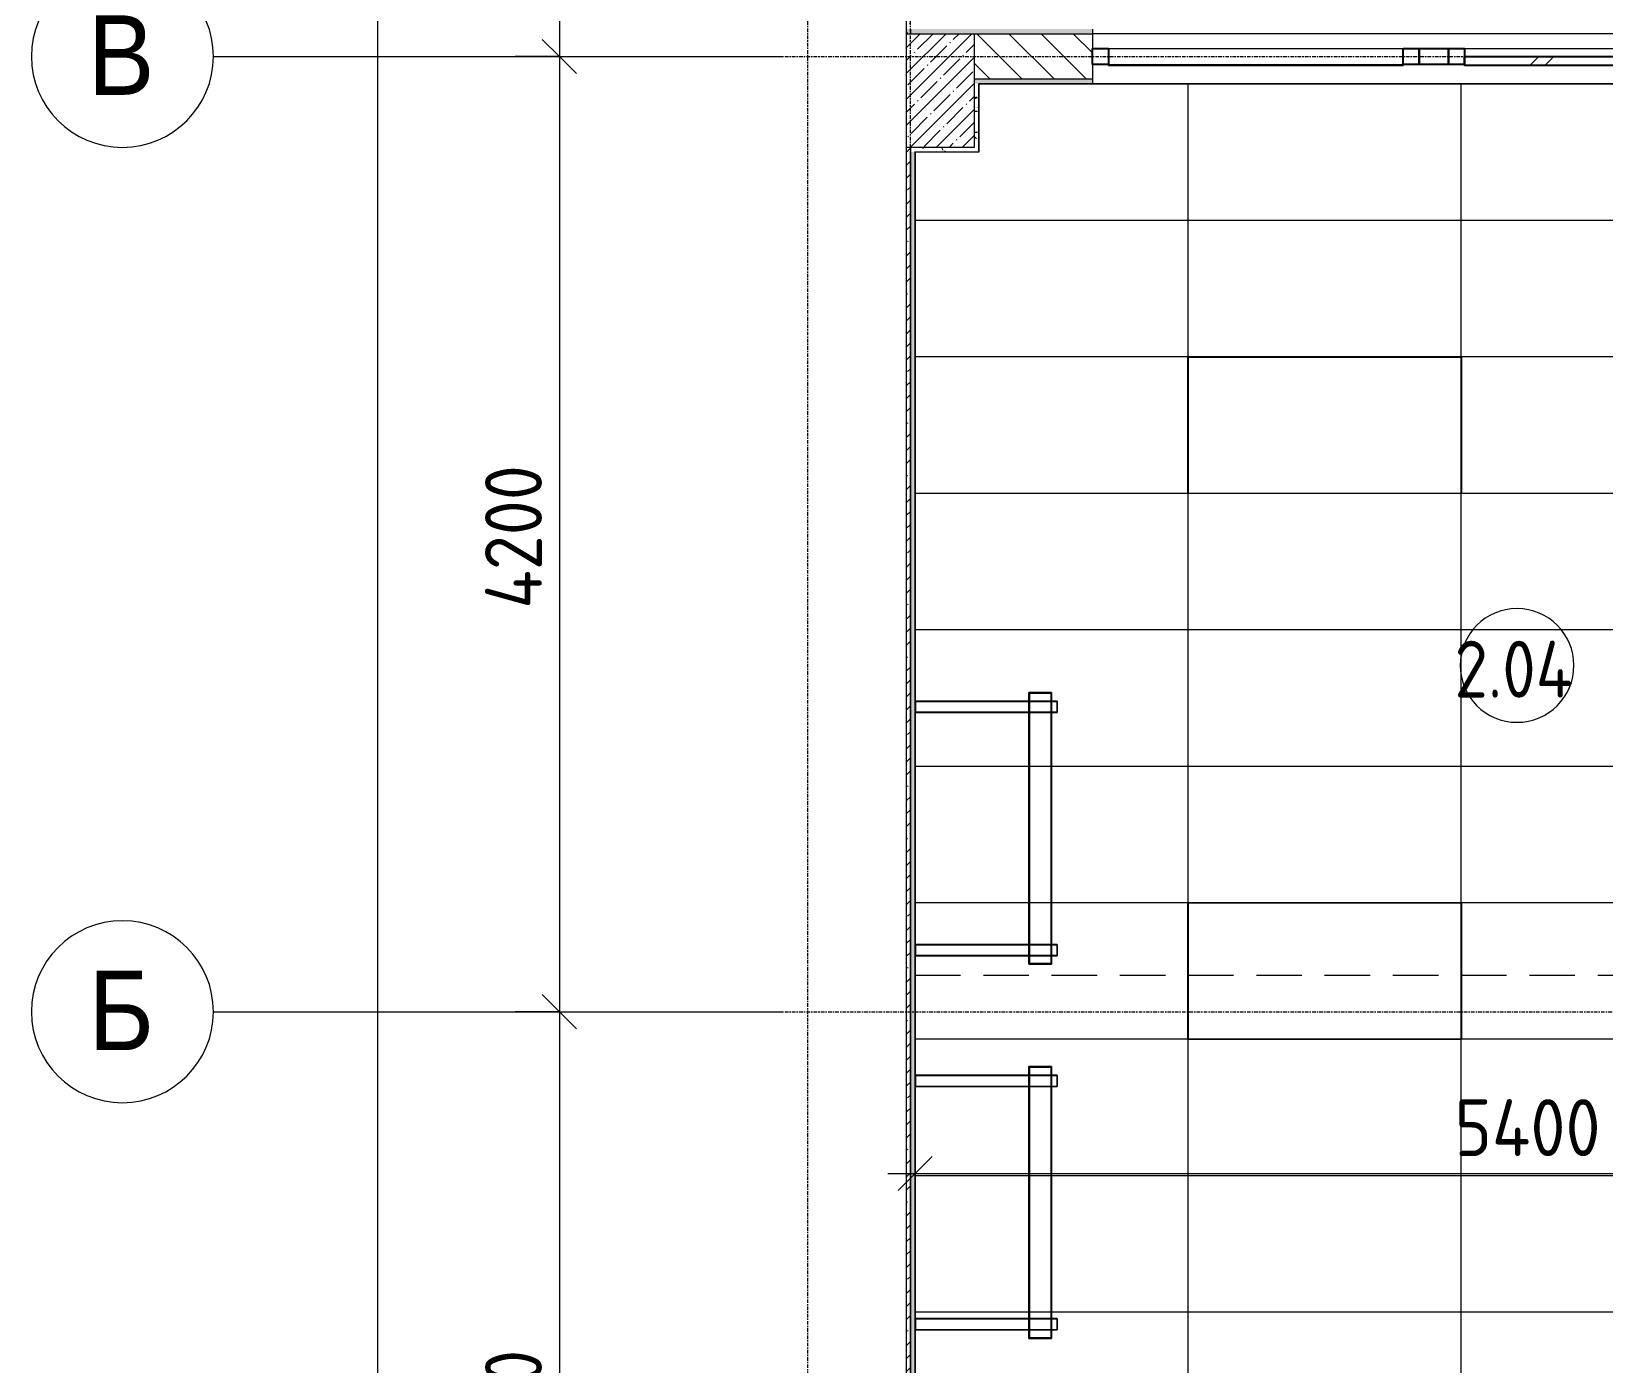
# Model space of a CAD drawing. Header units: millimetres. Extents: x 34897 to 231692, y -8553 to 29000.
# Drawn here: x 34897 to 41803, y 2057 to 7910 of the extents above; entities that cross this region are included whole.
import ezdxf

# ---------------------------------------------------------------- set-up
doc = ezdxf.new("R2010")
doc.units = ezdxf.units.MM
doc.linetypes.add('ADSK_Штрих_ш2 п1', pattern=[300, 200, -100])
doc.linetypes.add('Осевая', pattern=[31.75, 6.35, -4.7625, 15.875, -4.7625])
for name, color, linetype, lineweight in [('A-ANNO-DIMS', 7, 'Continuous', 9), ('A-ANNO-DIMS-100', 7, 'Continuous', 9), ('A-AREA-IDEN', 7, 'Continuous', 9), ('A-CLNG-PATT', 7, 'Continuous', 9), ('A-DETL-1', 7, 'ADSK_Штрих_ш2 п1', 9), ('A-DETL-GENF', 7, 'Continuous', 9), ('A-GLAZ-CURT', 7, 'Continuous', 9), ('A-GLAZ-CURT-1', 7, 'Continuous', 25), ('A-GLAZ-CWMG', 7, 'Continuous', 9), ('A-GLAZ-CWMG-1', 7, 'Continuous', 25), ('A-WALL', 7, 'Continuous', 9), ('I-WALL', 7, 'Continuous', 9), ('S-COLS', 7, 'Continuous', 9), ('Оси', 7, 'Continuous', 9), ('Оси-1', 7, 'Continuous', 20), ('Оси-2', 7, 'Осевая', 9)]:
    doc.layers.add(name, color=color, linetype=linetype, lineweight=lineweight)
for name, color, linetype, lineweight, true_color in [('A-ANNO-NOTE', 1, 'Continuous', 9, 0xff0000), ('A-CLNG-1', 7, 'Continuous', 9, 0xeaeaea), ('A-WALL-1', 7, 'Continuous', 9, 0x3c3c3c), ('A-WALL-FNSH-1', 7, 'Continuous', 9, 0x3c3c3c), ('E-LITE-EQPM-1', 7, 'Continuous', 9, 0xff8080), ('I-WALL-1', 7, 'Continuous', 9, 0x535353), ('S-COLS-1', 9, 'Continuous', 9, 0x808080), ('S-COLS-2', 7, 'Continuous', 9, 0x3c3c3c)]:
    doc.layers.add(name, color=color, linetype=linetype, lineweight=lineweight, true_color=true_color)
doc.styles.add('Arial', font='arial.ttf', dxfattribs={"width": 0.9, "height": 350})
doc.styles.add('GOST Common', font='GOST_Common.ttf', dxfattribs={"width": 0.9, "height": 250})
doc.styles.add('ISOCPEUR', font='isocpeur.ttf', dxfattribs={"width": 0.9, "height": 250})
doc.dimstyles.new('ISO-2_5_0_9К_БОЛЬШОЙ', dxfattribs={"dimscale": 304.8, "dimtxt": 248.995294, "dimasz": 0.492126, "dimexe": 0.393701, "dimexo": 0.984252, "dimgap": 0, "dimtad": 1, "dimdec": 0, "dimrnd": 10, "dimzin": 0, "dimdsep": 46, "dimtxsty": 'ISOCPEUR', "dimblk1": 'OBLIQUE', "dimblk2": 'OBLIQUE', "dimsah": 1, "dimcen": 0.09, "dimdle": 0.393701, "dimazin": 0, "dimtfac": 1, "dimtdec": 4, "dimtix": 1, "dimtmove": 0, "dimatfit": 3, "dimfxl": 1, "dimtvp": 1, "dimtolj": 1, "dimtzin": 0, "dimarcsym": 2})
pattern_1 = [(0, (0, 0), (121.92, 30.48), [10.058, -81.382, 10.058, -81.382, -487.68]), (0, (0, 0), (121.92, 30.48), [-182.88, 10.058, -172.822, 10.058, -81.382, -213.36]), (0, (0, 0), (121.92, 30.48), [-457.2, 10.058, -50.902, 10.058, -142.342]), (120, (45.72, 15.24), (-87.356454, 90.345817), [10.058, -81.382, 10.058, -81.382, -487.68]), (120, (45.72, 15.24), (-87.356454, 90.345817), [-182.88, 10.058, -172.822, 10.058, -81.382, -213.36]), (120, (45.72, 15.24), (-87.356454, 90.345817), [-457.2, 10.058, -50.902, 10.058, -142.342]), (240, (60.96, 76.2), (-34.563546, -120.825817), [10.058, -81.382, 10.058, -81.382, -487.68]), (240, (60.96, 76.2), (-34.563546, -120.825817), [-182.88, 10.058, -172.822, 10.058, -81.382, -213.36]), (240, (60.96, 76.2), (-34.563546, -120.825817), [-457.2, 10.058, -50.902, 10.058, -142.342])]

# ---------------------------------------------------------------- blocks, each defined once
blk = doc.blocks.new('BSC_Колонна _Прямоугольная - 500х500-23286270-Сводный план потолков 2 этажа в осях 12-23')
at = {"layer": 'S-COLS-1'}
h = blk.add_hatch(dxfattribs=at)
h.set_pattern_fill('FP_1', color=256, style=0, pattern_type=2)
h.set_pattern_definition([(45, (-38790, -7650), (-57.02463, 57.02463), []), (45, (-38732.975, -7650), (-57.02463, 57.02463), [100.806, -20.161, 3.353, -16.808])])
h.paths.add_polyline_path([(-47.3, -250), (250, -250), (250, 250), (-47.3, 250), (-47.3, 163.7)])
at = {"layer": 'S-COLS-2'}
for p, q in [((-47.3, 250), (250, 250)), ((250, 250), (250, -250)), ((250, -250), (-47.3, -250))]:
    blk.add_line(p, q, dxfattribs=at)
blk = doc.blocks.new('E220 IP40 _школа доски 1195-100 IP40 аналог 1-36_ - V1-E0-00270-60000-4001839 _ V2-A0-PR00-00_2_0017_25 _Призма стандарт_-27752235-Сводный план потолков 2 этажа в осях 12-23')
at = {"layer": 'E-LITE-EQPM-1'}
for p, q in [((39281, 3808.5), (39281, 5003.5)), ((39281, 5003.5), (39381, 5003.5)), ((39381, 5003.5), (39281, 5003.5)), ((39281, 5003.5), (39281, 3808.5)), ((39283, 3811.5), (39283, 5000.5)), ((39283, 5000.5), (39379, 5000.5)), ((39379, 5000.5), (39283, 5000.5)), ((39283, 5000.5), (39283, 3811.5)), ((39379, 5000.5), (39283, 5000.5)), ((39283, 5000.5), (39283, 3811.5)), ((39283, 3811.5), (39283, 5000.5)), ((39283, 5000.5), (39379, 5000.5)), ((39379, 5000.5), (39379, 3811.5)), ((39379, 3811.5), (39379, 5000.5)), ((39379, 3811.5), (39379, 5000.5)), ((39379, 5000.5), (39379, 3811.5)), ((39381, 5003.5), (39381, 3808.5)), ((39381, 3808.5), (39381, 5003.5)), ((39281, 4966), (38781, 4966)), ((38781, 4916), (38781, 4966)), ((38781, 4966), (38781, 4916)), ((38781, 4966), (38821, 4966)), ((38781, 4916), (39281, 4916)), ((38821, 4916), (38781, 4916)), ((38783, 4964), (39281, 4964)), ((38783, 4964), (38783, 4918)), ((38783, 4918), (38783, 4964)), ((38821, 4964), (38783, 4964)), ((38783, 4918), (39281, 4918)), ((38783, 4918), (38821, 4918)), ((38821, 4966), (39281, 4966)), ((38821, 4966), (38821, 4964)), ((38821, 4964), (38821, 4966)), ((38821, 4964), (39281, 4964)), ((38821, 4918), (39281, 4918)), ((38821, 4918), (38821, 4916)), ((38821, 4916), (38821, 4918)), ((38821, 4916), (39281, 4916)), ((39282.9, 4966), (39281, 4966)), ((39281, 4966), (39282.9, 4966)), ((39281, 4964), (39282.9, 4964)), ((39281, 4964), (39282.9, 4964)), ((39281, 4918), (39282.9, 4918)), ((39281, 4918), (39282.9, 4918)), ((39281, 4916), (39282.9, 4916)), ((39281, 4916), (39282.9, 4916)), ((39379, 4966), (39283, 4966)), ((39283, 4966), (39379, 4966)), ((39283, 4964), (39379, 4964)), ((39283, 4964), (39379, 4964)), ((39283, 4918), (39379, 4918)), ((39283, 4918), (39379, 4918)), ((39283, 4916), (39379, 4916)), ((39283, 4916), (39379, 4916)), ((39381, 4966), (39379.1, 4966)), ((39379.1, 4966), (39381, 4966)), ((39379.1, 4964), (39381, 4964)), ((39379.1, 4964), (39381, 4964)), ((39379.1, 4918), (39381, 4918)), ((39379.1, 4918), (39381, 4918)), ((39379.1, 4916), (39381, 4916)), ((39379.1, 4916), (39381, 4916)), ((39406, 4966), (39381, 4966)), ((39381, 4966), (39406, 4966)), ((39381, 4964), (39406, 4964)), ((39381, 4964), (39406, 4964)), ((39381, 4918), (39406, 4918)), ((39381, 4918), (39406, 4918)), ((39381, 4916), (39406, 4916)), ((39381, 4916), (39406, 4916)), ((39406, 4966), (39406, 4964)), ((39406, 4916), (39406, 4966)), ((39406, 4964), (39406, 4918)), ((39406, 4918), (39406, 4916)), ((39281.1, 3896), (38781, 3896)), ((38781, 3846), (38781, 3896)), ((38781, 3896), (38781, 3846)), ((38781, 3896), (38821, 3896)), ((38783, 3894), (39281.1, 3894)), ((38783, 3894), (38783, 3848)), ((38783, 3848), (38783, 3894)), ((38821, 3894), (38783, 3894)), ((38821, 3896), (39281.1, 3896)), ((38821, 3896), (38821, 3894)), ((38821, 3894), (38821, 3896)), ((38821, 3894), (39281.1, 3894)), ((39283, 3896), (39281.1, 3896)), ((39281.1, 3896), (39283, 3896)), ((39281.1, 3894), (39283, 3894)), ((39281.1, 3894), (39283, 3894)), ((39379, 3896), (39283, 3896)), ((39283, 3896), (39379, 3896)), ((39283, 3894), (39379, 3894)), ((39283, 3894), (39379, 3894)), ((39380.9, 3896), (39379, 3896)), ((39379, 3896), (39380.9, 3896)), ((39379, 3894), (39380.9, 3894)), ((39379, 3894), (39380.9, 3894)), ((39406, 3896), (39380.9, 3896)), ((39380.9, 3896), (39406, 3896)), ((39380.9, 3894), (39406, 3894)), ((39380.9, 3894), (39406, 3894)), ((39406, 3896), (39406, 3894)), ((39406, 3846), (39406, 3896)), ((39406, 3894), (39406, 3848)), ((38781, 3846), (39281.1, 3846)), ((38821, 3846), (38781, 3846)), ((38783, 3848), (39281.1, 3848)), ((38783, 3848), (38821, 3848)), ((38821, 3848), (39281.1, 3848)), ((38821, 3848), (38821, 3846)), ((38821, 3846), (38821, 3848)), ((38821, 3846), (39281.1, 3846)), ((39381, 3808.5), (39281, 3808.5)), ((39281, 3808.5), (39381, 3808.5)), ((39281.1, 3848), (39283, 3848)), ((39281.1, 3848), (39283, 3848)), ((39281.1, 3846), (39283, 3846)), ((39281.1, 3846), (39283, 3846)), ((39283, 3848), (39379, 3848)), ((39283, 3848), (39379, 3848)), ((39283, 3846), (39379, 3846)), ((39283, 3846), (39379, 3846)), ((39379, 3811.5), (39283, 3811.5)), ((39283, 3811.5), (39379, 3811.5)), ((39283, 3811.5), (39379, 3811.5)), ((39379, 3811.5), (39283, 3811.5)), ((39379, 3848), (39380.9, 3848)), ((39379, 3848), (39380.9, 3848)), ((39379, 3846), (39380.9, 3846)), ((39379, 3846), (39380.9, 3846)), ((39380.9, 3848), (39406, 3848)), ((39380.9, 3848), (39406, 3848)), ((39380.9, 3846), (39406, 3846)), ((39380.9, 3846), (39406, 3846)), ((39406, 3848), (39406, 3846))]:
    blk.add_line(p, q, dxfattribs=at)
blk = doc.blocks.new('Рассеиватель E220 - V2-A0-PR00-00_2_0016_25 Призма стандарт-27752360-Сводный план потолков 2 этажа в осях 12-23')
at = {"layer": 'E-LITE-EQPM-1'}
for p, q in [((-594.5, -48), (-594.5, 48)), ((-594.5, 48), (594.5, 48)), ((594.5, 48), (-594.5, 48)), ((-594.5, 48), (-594.5, -48)), ((594.5, 48), (594.5, -48)), ((594.5, -48), (594.5, 48)), ((594.5, -48), (-594.5, -48)), ((-594.5, -48), (594.5, -48))]:
    blk.add_line(p, q, dxfattribs=at)
blk = doc.blocks.new('E220 IP40 _школа доски 1195-100 IP40 аналог 1-36_ - V1-E0-00270-60000-4001839 _ V2-A0-PR00-00_2_0017_25 _Призма стандарт_-V37-Сводный план потолков 2 этажа в осях 12-23')
at = {"layer": 'E-LITE-EQPM-1'}
for p, q in [((39281, 3321), (38781, 3321)), ((38781, 3271), (38781, 3321)), ((38781, 3321), (38781, 3271)), ((38781, 3321), (38821, 3321)), ((38783, 3319), (39281, 3319)), ((38783, 3319), (38783, 3273)), ((38783, 3273), (38783, 3319)), ((38821, 3319), (38783, 3319)), ((38821, 3321), (39281, 3321)), ((38821, 3321), (38821, 3319)), ((38821, 3319), (38821, 3321)), ((38821, 3319), (39281, 3319)), ((39281, 2163.5), (39281, 3358.5)), ((39281, 3358.5), (39381, 3358.5)), ((39381, 3358.5), (39281, 3358.5)), ((39281, 3358.5), (39281, 2163.5)), ((39282.9, 3321), (39281, 3321)), ((39281, 3321), (39282.9, 3321)), ((39281, 3319), (39282.9, 3319)), ((39281, 3319), (39282.9, 3319)), ((39283, 2166.5), (39283, 3355.5)), ((39283, 3355.5), (39379, 3355.5)), ((39379, 3355.5), (39283, 3355.5)), ((39283, 3355.5), (39283, 2166.5)), ((39379, 3355.5), (39283, 3355.5)), ((39283, 3355.5), (39283, 2166.5)), ((39283, 2166.5), (39283, 3355.5)), ((39283, 3355.5), (39379, 3355.5)), ((39379, 3321), (39283, 3321)), ((39283, 3321), (39379, 3321)), ((39283, 3319), (39379, 3319)), ((39283, 3319), (39379, 3319)), ((39379, 3355.5), (39379, 2166.5)), ((39379, 2166.5), (39379, 3355.5)), ((39379, 2166.5), (39379, 3355.5)), ((39379, 3355.5), (39379, 2166.5)), ((39381, 3321), (39379.1, 3321)), ((39379.1, 3321), (39381, 3321)), ((39379.1, 3319), (39381, 3319)), ((39379.1, 3319), (39381, 3319)), ((39381, 3358.5), (39381, 2163.5)), ((39381, 2163.5), (39381, 3358.5)), ((39406, 3321), (39381, 3321)), ((39381, 3321), (39406, 3321)), ((39381, 3319), (39406, 3319)), ((39381, 3319), (39406, 3319)), ((39406, 3321), (39406, 3319)), ((39406, 3271), (39406, 3321)), ((39406, 3319), (39406, 3273)), ((38781, 3271), (39281, 3271)), ((38821, 3271), (38781, 3271)), ((38783, 3273), (39281, 3273)), ((38783, 3273), (38821, 3273)), ((38821, 3273), (39281, 3273)), ((38821, 3273), (38821, 3271)), ((38821, 3271), (38821, 3273)), ((38821, 3271), (39281, 3271)), ((39281, 3273), (39282.9, 3273)), ((39281, 3273), (39282.9, 3273)), ((39281, 3271), (39282.9, 3271)), ((39281, 3271), (39282.9, 3271)), ((39283, 3273), (39379, 3273)), ((39283, 3273), (39379, 3273)), ((39283, 3271), (39379, 3271)), ((39283, 3271), (39379, 3271)), ((39379.1, 3273), (39381, 3273)), ((39379.1, 3273), (39381, 3273)), ((39379.1, 3271), (39381, 3271)), ((39379.1, 3271), (39381, 3271)), ((39381, 3273), (39406, 3273)), ((39381, 3273), (39406, 3273)), ((39381, 3271), (39406, 3271)), ((39381, 3271), (39406, 3271)), ((39406, 3273), (39406, 3271)), ((39281.1, 2251), (38781, 2251)), ((38781, 2201), (38781, 2251)), ((38781, 2251), (38781, 2201)), ((38781, 2251), (38821, 2251)), ((38783, 2249), (39281.1, 2249)), ((38783, 2249), (38783, 2203)), ((38783, 2203), (38783, 2249)), ((38821, 2249), (38783, 2249)), ((38821, 2251), (39281.1, 2251)), ((38821, 2251), (38821, 2249)), ((38821, 2249), (38821, 2251)), ((38821, 2249), (39281.1, 2249)), ((39283, 2251), (39281.1, 2251)), ((39281.1, 2251), (39283, 2251)), ((39281.1, 2249), (39283, 2249)), ((39281.1, 2249), (39283, 2249)), ((39379, 2251), (39283, 2251)), ((39283, 2251), (39379, 2251)), ((39283, 2249), (39379, 2249)), ((39283, 2249), (39379, 2249)), ((39380.9, 2251), (39379, 2251)), ((39379, 2251), (39380.9, 2251)), ((39379, 2249), (39380.9, 2249)), ((39379, 2249), (39380.9, 2249)), ((39406, 2251), (39380.9, 2251)), ((39380.9, 2251), (39406, 2251)), ((39380.9, 2249), (39406, 2249)), ((39380.9, 2249), (39406, 2249)), ((39406, 2251), (39406, 2249)), ((39406, 2201), (39406, 2251)), ((39406, 2249), (39406, 2203)), ((38781, 2201), (39281.1, 2201)), ((38821, 2201), (38781, 2201)), ((38783, 2203), (39281.1, 2203)), ((38783, 2203), (38821, 2203)), ((38821, 2203), (39281.1, 2203)), ((38821, 2203), (38821, 2201)), ((38821, 2201), (38821, 2203)), ((38821, 2201), (39281.1, 2201)), ((39381, 2163.5), (39281, 2163.5)), ((39281, 2163.5), (39381, 2163.5)), ((39281.1, 2203), (39283, 2203)), ((39281.1, 2203), (39283, 2203)), ((39281.1, 2201), (39283, 2201)), ((39281.1, 2201), (39283, 2201)), ((39283, 2203), (39379, 2203)), ((39283, 2203), (39379, 2203)), ((39283, 2201), (39379, 2201)), ((39283, 2201), (39379, 2201)), ((39379, 2166.5), (39283, 2166.5)), ((39283, 2166.5), (39379, 2166.5)), ((39283, 2166.5), (39379, 2166.5)), ((39379, 2166.5), (39283, 2166.5)), ((39379, 2203), (39380.9, 2203)), ((39379, 2203), (39380.9, 2203)), ((39379, 2201), (39380.9, 2201)), ((39379, 2201), (39380.9, 2201)), ((39380.9, 2203), (39406, 2203)), ((39380.9, 2203), (39406, 2203)), ((39380.9, 2201), (39406, 2201)), ((39380.9, 2201), (39406, 2201)), ((39406, 2203), (39406, 2201))]:
    blk.add_line(p, q, dxfattribs=at)
blk = doc.blocks.new('Прямоугольный импост - 50 x 70 мм-31720913-Сводный план потолков 2 этажа в осях 12-23')
at = {"layer": 'A-GLAZ-CWMG'}
blk.add_line((41196, 7835), (41991, 7835), dxfattribs=at)
blk = doc.blocks.new('Системная панель - Стемалит - 40мм-32257327-Сводный план потолков 2 этажа в осях 12-23')
at = {"layer": 'A-GLAZ-CURT-1'}
for p, q in [((-65, -35), (-65, 35)), ((-65, 35), (65, 35)), ((65, 35), (65, -35)), ((65, -35), (-65, -35))]:
    blk.add_line(p, q, dxfattribs=at)
blk = doc.blocks.new('Прямоугольный импост - 50 x 70 мм-31687886-Сводный план потолков 2 этажа в осях 12-23')
at = {"layer": 'A-GLAZ-CWMG-1'}
for p, q in [((35, 35), (-35, 35)), ((-35, 35), (-35, -35)), ((35, -35), (35, 35)), ((-35, -35), (35, -35))]:
    blk.add_line(p, q, dxfattribs=at)
blk = doc.blocks.new('Системная панель - Стекло - 40мм-32257328-Сводный план потолков 2 этажа в осях 12-23')
at = {"layer": 'A-GLAZ-CURT'}
for p, q in [((-647.5, -40), (-647.5, -35)), ((-647.5, -40), (647.5, -40)), ((647.5, -35), (647.5, -40))]:
    blk.add_line(p, q, dxfattribs=at)
blk = doc.blocks.new('Прямоугольный импост - 50 x 70 мм-31701779-Сводный план потолков 2 этажа в осях 12-23')
at = {"layer": 'A-GLAZ-CWMG-1'}
for p, q in [((-70, 35), (0, 35)), ((-70, -35), (-70, 35)), ((0, 35), (0, -35)), ((0, -35), (-70, -35))]:
    blk.add_line(p, q, dxfattribs=at)
blk = doc.blocks.new('Прямоугольный импост - 50 x 70 мм-31693698-Сводный план потолков 2 этажа в осях 12-23')
at = {"layer": 'A-GLAZ-CWMG'}
for p, q in [((39631, 7835), (40926, 7835)), ((39631, 7765), (40926, 7765))]:
    blk.add_line(p, q, dxfattribs=at)
blk = doc.blocks.new('Системная панель - Стекло - 40мм-32257331-Сводный план потолков 2 этажа в осях 12-23')
at = {"layer": 'A-GLAZ-CURT'}
h = blk.add_hatch(dxfattribs=at)
h.set_pattern_fill('FP_58', color=256, style=0, pattern_type=2)
h.set_pattern_definition([(45, (-41693.5, -7700), (-282.8427, 282.8427), [200, -600]), (45, (-41893.5, -7800), (-282.8427, 282.8427), [600, -200]), (45, (-41493.5, -7900), (-282.8427, 282.8427), [200, -600])])
h.paths.add_polyline_path([(397.5, -40), (397.5, 0), (-397.5, 0), (-397.5, -40)])
at = {"layer": 'A-GLAZ-CURT-1'}
for p, q in [((-397.5, -40), (-397.5, 0)), ((-397.5, 0), (397.5, 0)), ((397.5, 0), (397.5, -40)), ((397.5, -40), (-397.5, -40))]:
    blk.add_line(p, q, dxfattribs=at)
blk = doc.blocks.new('Прямоугольный импост - 50 x 70 мм-31702100-Сводный план потолков 2 этажа в осях 12-23')
at = {"layer": 'A-GLAZ-CWMG-1'}
for p, q in [((35, 35), (-35, 35)), ((-35, 35), (-35, -35)), ((35, -35), (35, 35)), ((-35, -35), (35, -35))]:
    blk.add_line(p, q, dxfattribs=at)
blk = doc.blocks.new('DET_L_Линия разрыва - М100-30654842-Сводный план потолков 2 этажа в осях 12-23')
at = {"layer": 'A-DETL-GENF'}
blk.add_line((24079.7, 0), (12339.9, 0), dxfattribs=at)
blk = doc.blocks.new('Ось сетки - D8-29747960-Сводный план потолков 2 этажа в осях 12-23')
at = {"layer": 'Оси-1'}
for start, end in [(360, 180), (180, 360)]:
    blk.add_arc((0, 0), 4, start, end, dxfattribs=at)
blk = doc.blocks.new('DIMBLOCK29-Сводный план потолков 2 этажа в осях 12-23')
at = {"layer": 'A-ANNO-DIMS-100', "lineweight": 20}
for p, q in [((37217.3, 10500), (37142.3, 10575)), ((37217.3, 10500), (37292.3, 10425)), ((37217.3, 7800), (37142.3, 7875)), ((37217.3, 7800), (37292.3, 7725))]:
    blk.add_line(p, q, dxfattribs=at)
at = {"layer": 'A-ANNO-DIMS-100'}
for p, q in [((37023.3, 10500), (37337.3, 10500)), ((37217.3, 10500), (37023.3, 10500)), ((37217.3, 10500), (37217.3, 7800)), ((37023.3, 7800), (37337.3, 7800)), ((37217.3, 7800), (37023.3, 7800))]:
    blk.add_line(p, q, dxfattribs=at)
at = {"layer": 'A-ANNO-DIMS-100', "color": 0, "insert": (36890.7, 8834), "char_height": 250, "width": 758.478, "attachment_point": 1, "rotation": 90, "line_spacing_factor": 1.149209, "style": 'ISOCPEUR'}
blk.add_mtext('2700', dxfattribs=at)
blk = doc.blocks.new('_Oblique')
at = {"color": 0, "linetype": 'ByBlock', "lineweight": -2}
blk.add_line((-0.5, -0.5), (0.5, 0.5), dxfattribs=at)
blk = doc.blocks.new('DIMBLOCK30-Сводный план потолков 2 этажа в осях 12-23')
at = {"layer": 'A-ANNO-DIMS-100', "lineweight": 20}
for p, q in [((37217.3, 7800), (37142.3, 7875)), ((37217.3, 7800), (37292.3, 7725)), ((37217.3, 3600), (37142.3, 3675)), ((37217.3, 3600), (37292.3, 3525))]:
    blk.add_line(p, q, dxfattribs=at)
at = {"layer": 'A-ANNO-DIMS-100'}
for p, q in [((37023.3, 7800), (37337.3, 7800)), ((37217.3, 7800), (37023.3, 7800)), ((37217.3, 7800), (37217.3, 3600)), ((37023.3, 3600), (37337.3, 3600)), ((37217.3, 3600), (37023.3, 3600))]:
    blk.add_line(p, q, dxfattribs=at)
at = {"layer": 'A-ANNO-DIMS-100', "color": 0, "insert": (36890.7, 5372), "char_height": 250, "width": 787.208, "attachment_point": 1, "rotation": 90, "line_spacing_factor": 1.149209, "style": 'ISOCPEUR'}
blk.add_mtext('4200', dxfattribs=at)
blk = doc.blocks.new('DIMBLOCK31-Сводный план потолков 2 этажа в осях 12-23')
at = {"layer": 'A-ANNO-DIMS-100', "lineweight": 20}
for p, q in [((37217.3, 3600), (37142.3, 3675)), ((37217.3, 3600), (37292.3, 3525)), ((37217.3, 0), (37142.3, 75)), ((37217.3, 0), (37292.3, -75))]:
    blk.add_line(p, q, dxfattribs=at)
at = {"layer": 'A-ANNO-DIMS-100'}
for p, q in [((37023.3, 3600), (37337.3, 3600)), ((37217.3, 3600), (37023.3, 3600)), ((37217.3, 3600), (37217.3, -120)), ((37023.3, 0), (37337.3, 0)), ((37217.3, 0), (37023.3, 0))]:
    blk.add_line(p, q, dxfattribs=at)
at = {"layer": 'A-ANNO-DIMS-100', "color": 0, "insert": (36890.7, 1484), "char_height": 250, "width": 758.478, "attachment_point": 1, "rotation": 90, "line_spacing_factor": 1.149209, "style": 'ISOCPEUR'}
blk.add_mtext('3600', dxfattribs=at)
blk = doc.blocks.new('DIMBLOCK32-Сводный план потолков 2 этажа в осях 12-23')
at = {"layer": 'A-ANNO-DIMS-100', "lineweight": 20}
for p, q in [((36417.3, 27000), (36342.3, 27075)), ((36417.3, 27000), (36492.3, 26925)), ((36417.3, 0), (36342.3, 75)), ((36417.3, 0), (36492.3, -75))]:
    blk.add_line(p, q, dxfattribs=at)
at = {"layer": 'A-ANNO-DIMS-100'}
for p, q in [((36417.3, 27120), (36417.3, -120)), ((36223.3, 27000), (36537.3, 27000)), ((36417.3, 27000), (36223.3, 27000)), ((36223.3, 0), (36537.3, 0)), ((36417.3, 0), (36223.3, 0))]:
    blk.add_line(p, q, dxfattribs=at)
at = {"layer": 'A-ANNO-DIMS-100', "color": 0, "insert": (36090.7, 13105), "char_height": 250, "width": 948.097, "attachment_point": 1, "rotation": 90, "line_spacing_factor": 1.149209, "style": 'ISOCPEUR'}
blk.add_mtext('27000', dxfattribs=at)
blk = doc.blocks.new('Марка_Помещения - Номер-25198446-Сводный план потолков 2 этажа в осях 12-23')
at = {"layer": 'A-AREA-IDEN'}
for start, end in [(360, 180), (180, 360)]:
    blk.add_arc((0, 0), 2.5, start, end, dxfattribs=at)
blk = doc.blocks.new('DIMBLOCK62-Сводный план потолков 2 этажа в осях 12-23')
at = {"layer": 'A-ANNO-DIMS-100'}
for p, q in [((38781, 2694.7), (38781, 3008.7)), ((44180.1, 2694.7), (44180.1, 3008.7)), ((38661, 2888.7), (44180.1, 2888.7)), ((38781, 2888.7), (38781, 2694.7)), ((44180.1, 2888.7), (44180.1, 2694.7))]:
    blk.add_line(p, q, dxfattribs=at)
at = {"layer": 'A-ANNO-DIMS-100', "lineweight": 20}
for p, q in [((38781, 2888.7), (38856, 2963.7)), ((44180.1, 2888.7), (44255.1, 2963.7)), ((38781, 2888.7), (38706, 2813.7)), ((44180.1, 2888.7), (44105.1, 2813.7))]:
    blk.add_line(p, q, dxfattribs=at)
at = {"layer": 'A-ANNO-DIMS-100', "color": 0, "insert": (41152.5, 3215.3), "char_height": 250, "width": 787.208, "attachment_point": 1, "line_spacing_factor": 1.149209, "style": 'ISOCPEUR'}
blk.add_mtext('5400', dxfattribs=at)

msp = doc.modelspace()

# ---------------------------------------------------------------- hatches: boundary and pattern name
at = {"layer": 'A-CLNG-PATT'}
h = msp.add_hatch(dxfattribs=at)
h.set_pattern_fill('FP_48', color=256, style=0, pattern_type=2)
h.set_pattern_definition([(0, (44781, 7079.5), (0, 600), []), (90, (44781, 7079.5), (-1200, 7e-14), [])])
h.paths.add_polyline_path([(46982.9, 495), (47389, 495), (47389, 7049), (46759, 7049), (46759, 7659), (45411, 7659), (45411, 7652), (44219, 7652), (44219, 7049.5), (42889, 7049), (42889, 7679), (39061, 7679), (39061, 7379), (38781, 7379), (38781, 800), (39310, 800), (39310, 495), (45528.2, 495)])
h.paths.add_polyline_path([(45980.1, 1078.3), (44780.1, 1078.3), (44780.1, 1678.3), (45980.1, 1678.3), (45980.1, 1221.5)])
h.paths.add_polyline_path([(43580.1, 1078.3), (42380.1, 1078.3), (42380.1, 1678.3), (43580.1, 1678.3), (43580.1, 1221.5)])
h.paths.add_polyline_path([(41180.1, 1078.3), (39980.1, 1078.3), (39980.1, 1678.3), (41180.1, 1678.3), (41180.1, 1221.5)])
h.paths.add_polyline_path([(44780.1, 3478.3), (44780.1, 4078.3), (45980.1, 4078.3), (45980.1, 3478.3)])
h.paths.add_polyline_path([(42380.1, 3478.3), (42380.1, 4078.3), (43580.1, 4078.3), (43580.1, 3478.3)])
h.paths.add_polyline_path([(41164.1, 3478.3), (39980.1, 3478.3), (39980.1, 4078.3), (41180.1, 4078.3), (41180.1, 3478.3)])
h.paths.add_polyline_path([(44780.1, 5878.3), (44780.1, 6478.3), (45980.1, 6478.3), (45980.1, 5878.3)])
h.paths.add_polyline_path([(43580.1, 5878.3), (42380.1, 5878.3), (42380.1, 6478.3), (43580.1, 6478.3)])
h.paths.add_polyline_path([(41180.1, 5878.3), (39980.1, 5878.3), (39980.1, 6478.3), (41180.1, 6478.3)])
at = {"layer": 'I-WALL'}
h = msp.add_hatch(dxfattribs=at)
h.set_pattern_fill('FP_46', color=256, style=0, pattern_type=2)
h.set_pattern_definition(pattern_1)
h.paths.add_polyline_path([(38760, 7900), (38760, 8000), (38742.7, 8000), (38742.7, 7900)])
h.paths.add_polyline_path([(38742.7, 10130), (38760, 10130), (38760, 10230), (38742.7, 10230), (38742.7, 10140.5)])
h = msp.add_hatch(dxfattribs=at)
h.set_pattern_fill('FP_46', color=256, style=0, pattern_type=2)
h.set_pattern_definition(pattern_1)
h.paths.add_polyline_path([(74750, 7900), (74750, 7920), (73705, 7920), (73705, 7900), (74622.4, 7900)])
h.paths.add_polyline_path([(71735, 7900), (72305, 7900), (72305, 7920), (71735, 7920)])
h.paths.add_polyline_path([(70258.2, 7900), (70635, 7900), (70635, 7920), (69360.5, 7920), (69360.5, 7900)])
h.paths.add_polyline_path([(68260.5, 7900), (68260.5, 7920), (67055, 7920), (67055, 7900), (68110, 7900)])
h.paths.add_polyline_path([(65955, 7900), (65955, 7920), (59931, 7920), (59931, 7900), (65910, 7900)])
h.paths.add_polyline_path([(56910, 7900), (57431, 7900), (57431, 7920), (50930, 7920), (50930, 7900), (56410, 7900)])
h.paths.add_polyline_path([(48430, 7900), (48430, 7920), (42061, 7920), (42061, 7900), (47910, 7900)])
h.paths.add_polyline_path([(39561, 7900), (39561, 7920), (38742.7, 7920), (38742.7, 7900), (39040, 7900)])
h = msp.add_hatch(dxfattribs=at)
h.set_pattern_fill('FP_19', color=256, style=0, pattern_type=2)
h.set_pattern_definition([(135, (0, 0), (-70.71068, -70.71068), [])])
h.paths.add_polyline_path([(42618.8, 7700), (42910, 7700), (42910, 7900), (42061, 7900), (42061, 7700)])
h.paths.add_polyline_path([(39040, 7700), (39561, 7700), (39561, 7900), (39040, 7900)])
h = msp.add_hatch(dxfattribs=at)
h.set_pattern_fill('FP_46', color=256, style=0, pattern_type=2)
h.set_pattern_definition(pattern_1)
h.paths.add_polyline_path([(42910, 7680), (42910, 7700), (42061, 7700), (42061, 7680), (42890, 7680)])
h.paths.add_polyline_path([(39061, 7680), (39561, 7680), (39561, 7700), (39040, 7700), (39040, 7680), (39060, 7680)])
h = msp.add_hatch(dxfattribs=at)
h.set_pattern_fill('FP_46', color=256, style=0, pattern_type=2)
h.set_pattern_definition(pattern_1)
h.paths.add_polyline_path([(39040, 7380), (39060, 7380), (39060, 7680), (39040, 7680), (39040, 7400)])
h = msp.add_hatch(dxfattribs=at)
h.set_pattern_fill('FP_17', color=256, style=0, pattern_type=2)
h.set_pattern_definition([(45, (0, 0), (-57.02463, 57.02463), []), (45, (57.025, 0), (-57.02463, 57.02463), [100.806, -20.161, 3.353, -16.808])])
h.paths.add_polyline_path([(38760, 410), (38760, 7400), (38742.7, 7400), (38742.7, 410)])
h = msp.add_hatch(dxfattribs=at)
h.set_pattern_fill('FP_46', color=256, style=0, pattern_type=2)
h.set_pattern_definition(pattern_1)
h.paths.add_polyline_path([(38760, 7380), (39040, 7380), (39040, 7400), (38760, 7400)])
h = msp.add_hatch(dxfattribs=at)
h.set_pattern_fill('FP_46', color=256, style=0, pattern_type=2)
h.set_pattern_definition(pattern_1)
h.paths.add_polyline_path([(38780, 800), (38780, 7380), (38760, 7380), (38760, 800)])

# ---------------------------------------------------------------- linework, layer by layer
at = {"layer": 'A-ANNO-NOTE'}
for p, q in [((39982.5, 6478.6), (41182.5, 6478.6)), ((39982.5, 5878.6), (39982.5, 6478.6)), ((41182.5, 6478.6), (41182.5, 5878.6)), ((41182.5, 5878.6), (39982.5, 5878.6)), ((39982.5, 4078.6), (41182.5, 4078.6)), ((39982.5, 3478.6), (39982.5, 4078.6)), ((41182.5, 4078.6), (41182.5, 3478.6)), ((41182.5, 3478.6), (39982.5, 3478.6))]:
    msp.add_line(p, q, dxfattribs=at)
at = {"layer": 'A-CLNG-1'}
for p, q in [((42889, 7679), (39061, 7679)), ((39061, 7379), (38781, 7379)), ((39980.1, 5878.3), (39980.1, 6478.3)), ((39980.1, 6478.3), (41180.1, 6478.3)), ((41180.1, 6478.3), (41180.1, 5878.3)), ((41180.1, 5878.3), (39980.1, 5878.3)), ((39980.1, 3478.3), (39980.1, 4078.3)), ((39980.1, 4078.3), (41180.1, 4078.3)), ((41180.1, 4078.3), (41180.1, 3478.3)), ((41180.1, 3478.3), (39980.1, 3478.3)), ((38781, 2251), (38781, 800))]:
    msp.add_line(p, q, dxfattribs=at)
at = {"layer": 'A-DETL-1'}
msp.add_line((38781, 3760), (65410, 3760), dxfattribs=at)
at = {"layer": 'A-WALL'}
for p, q in [((39040, 7900), (39561, 7900)), ((39561, 7700), (39040, 7700)), ((39060, 7680), (39060, 7380)), ((39060, 7680), (39561, 7680)), ((39061, 7679), (39061, 7680)), ((38760, 7400), (38760, 787.5)), ((38760, 800), (38760, 7380)), ((38780, 7380), (39040, 7380)), ((38780, 7379), (38780, 780))]:
    msp.add_line(p, q, dxfattribs=at)
at = {"layer": 'A-WALL-1'}
for p, q in [((38760, 7920), (38760, 7900)), ((39561, 7920), (39561, 7680))]:
    msp.add_line(p, q, dxfattribs=at)
at = {"layer": 'A-WALL-FNSH-1'}
for p, q in [((39061, 7679), (39061, 7379)), ((39561, 7680), (39561, 7679)), ((38780, 7379), (38780, 7380)), ((38781, 7379), (38780, 7379)), ((38781, 7380), (38781, 2251)), ((39040, 7380), (39060, 7380))]:
    msp.add_line(p, q, dxfattribs=at)
at = {"layer": 'I-WALL-1'}
for p, q in [((42061, 7900), (39561, 7900)), ((39561, 7680), (42061, 7680))]:
    msp.add_line(p, q, dxfattribs=at)
at = {"layer": 'Оси'}
for p, q in [((35696.8, 7800), (38196.8, 7800)), ((35696.8, 3600), (38196.8, 3600))]:
    msp.add_line(p, q, dxfattribs=at)
at = {"layer": 'Оси-2'}
for p, q in [((38310, 593.7), (38310, 21277.7)), ((38760, 1863.7), (38760, 12700)), ((38196.8, 7800), (82030.3, 7800)), ((38196.8, 3600), (82030.3, 3600))]:
    msp.add_line(p, q, dxfattribs=at)

# ---------------------------------------------------------------- block references
at = {"layer": 'A-AREA-IDEN', "xscale": 99.99999999999993, "yscale": 99.99999999999993, "zscale": 99.99999999999993}
msp.add_blockref('Марка_Помещения - Номер-25198446-Сводный план потолков 2 этажа в осях 12-23', (41426.7, 5122.3), dxfattribs=at)
at = {"layer": 'A-DETL-GENF', "rotation": 270.0000000000003}
msp.add_blockref('DET_L_Линия разрыва - М100-30654842-Сводный план потолков 2 этажа в осях 12-23', (38742.7, 23799.7), dxfattribs=at)
at = {"layer": 'A-GLAZ-CURT'}
for name, p in [('Системная панель - Стемалит - 40мм-32257327-Сводный план потолков 2 этажа в осях 12-23', (41061, 7800)), ('Системная панель - Стекло - 40мм-32257328-Сводный план потолков 2 этажа в осях 12-23', (40278.5, 7800)), ('Системная панель - Стекло - 40мм-32257331-Сводный план потолков 2 этажа в осях 12-23', (41593.5, 7800))]:
    msp.add_blockref(name, p, dxfattribs=at)
at = {"layer": 'A-GLAZ-CWMG', "rotation": 180}
msp.add_blockref('Прямоугольный импост - 50 x 70 мм-31701779-Сводный план потолков 2 этажа в осях 12-23', (39561, 7800), dxfattribs=at)
at = {"layer": 'A-GLAZ-CWMG'}
for name in ['Прямоугольный импост - 50 x 70 мм-31693698-Сводный план потолков 2 этажа в осях 12-23', 'Прямоугольный импост - 50 x 70 мм-31720913-Сводный план потолков 2 этажа в осях 12-23']:
    msp.add_blockref(name, (0, 0), dxfattribs=at)
at = {"layer": 'A-GLAZ-CWMG', "extrusion": (0, 0, -1), "rotation": 180}
for name, p in [('Прямоугольный импост - 50 x 70 мм-31687886-Сводный план потолков 2 этажа в осях 12-23', (-40961, 7800)), ('Прямоугольный импост - 50 x 70 мм-31702100-Сводный план потолков 2 этажа в осях 12-23', (-41161, 7800))]:
    msp.add_blockref(name, p, dxfattribs=at)
at = {"layer": 'E-LITE-EQPM-1'}
for name in ['E220 IP40 _школа доски 1195-100 IP40 аналог 1-36_ - V1-E0-00270-60000-4001839 _ V2-A0-PR00-00_2_0017_25 _Призма стандарт_-27752235-Сводный план потолков 2 этажа в осях 12-23', 'E220 IP40 _школа доски 1195-100 IP40 аналог 1-36_ - V1-E0-00270-60000-4001839 _ V2-A0-PR00-00_2_0017_25 _Призма стандарт_-V37-Сводный план потолков 2 этажа в осях 12-23']:
    msp.add_blockref(name, (0, 0), dxfattribs=at)
for p, rotation in [((39331, 4406), 89.9999999999999), ((39331, 2761), 89.99999999999993)]:
    msp.add_blockref('Рассеиватель E220 - V2-A0-PR00-00_2_0016_25 Призма стандарт-27752360-Сводный план потолков 2 этажа в осях 12-23', p, dxfattribs=dict(at, rotation=rotation))
at = {"layer": 'S-COLS'}
msp.add_blockref('BSC_Колонна _Прямоугольная - 500х500-23286270-Сводный план потолков 2 этажа в осях 12-23', (38790, 7650), dxfattribs=at)
at = {"layer": 'Оси-1', "xscale": 99.99999999999993, "yscale": 99.99999999999993, "zscale": 99.99999999999993, "rotation": 269.9999999999994}
for p in [(35296.8, 7800), (35296.8, 3600)]:
    msp.add_blockref('Ось сетки - D8-29747960-Сводный план потолков 2 этажа в осях 12-23', p, dxfattribs=at)

# ---------------------------------------------------------------- texts
at = {"layer": 'A-AREA-IDEN', "insert": (41151.9, 5230.9), "char_height": 250, "width": 685.443, "attachment_point": 1, "style": 'GOST Common'}
msp.add_mtext('2.04', dxfattribs=at)
at = {"layer": 'Оси', "char_height": 350, "attachment_point": 1, "style": 'Arial'}
for s, insert, width in [('\\fArial|b0|i0|c204|p34|;\\W.9;В', (35144.1, 7981), 360.759), ('\\fArial|b0|i0|c204|p34|;\\W.9;Б', (35147.2, 3781), 353.544)]:
    msp.add_mtext(s, dxfattribs=dict(at, insert=insert, width=width))

# ---------------------------------------------------------------- dimensions: what is measured, and where the dimension line sits
at = {"layer": 'A-ANNO-DIMS'}
for base, p1, p2, override, picture, middle in [((36417.3, 0), (36523.3, 27000), (36523.3, 0), {"dimpost": '<>', "dimfxl": 26999.999823}, 'DIMBLOCK32-Сводный план потолков 2 этажа в осях 12-23', (36292.3, 13500)), ((37217.3, 7800), (37323.3, 10500), (37323.3, 7800), {"dimpost": '<>', "dimfxl": 2700}, 'DIMBLOCK29-Сводный план потолков 2 этажа в осях 12-23', (37092.3, 9150)), ((37217.3, 3600), (37323.3, 7800), (37323.3, 3600), {"dimpost": '<>', "dimfxl": 4200}, 'DIMBLOCK30-Сводный план потолков 2 этажа в осях 12-23', (37092.3, 5700)), ((37217.3, 0), (37323.3, 3600), (37323.3, 0), {"dimpost": '<>', "dimfxl": 3600}, 'DIMBLOCK31-Сводный план потолков 2 этажа в осях 12-23', (37092.3, 1800))]:
    dim = msp.add_linear_dim(base=base, p1=p1, p2=p2, angle=90, dimstyle='ISO-2_5_0_9К_БОЛЬШОЙ', override=override, dxfattribs=at)
    dim.commit()
    dim.dimension.update_dxf_attribs({"geometry": picture, "text_midpoint": middle})
dim = msp.add_linear_dim(base=(44180.1, 2888.7), p1=(38781, 2994.7), p2=(44180.1, 2994.7), dimstyle='ISO-2_5_0_9К_БОЛЬШОЙ', override={"dimpost": '<>', "dimfxl": 5399.058239}, dxfattribs=at)
dim.commit()
dim.dimension.update_dxf_attribs({"geometry": 'DIMBLOCK62-Сводный план потолков 2 этажа в осях 12-23', "text_midpoint": (41480.5, 3013.7)})

doc.saveas('drawing.dxf')
